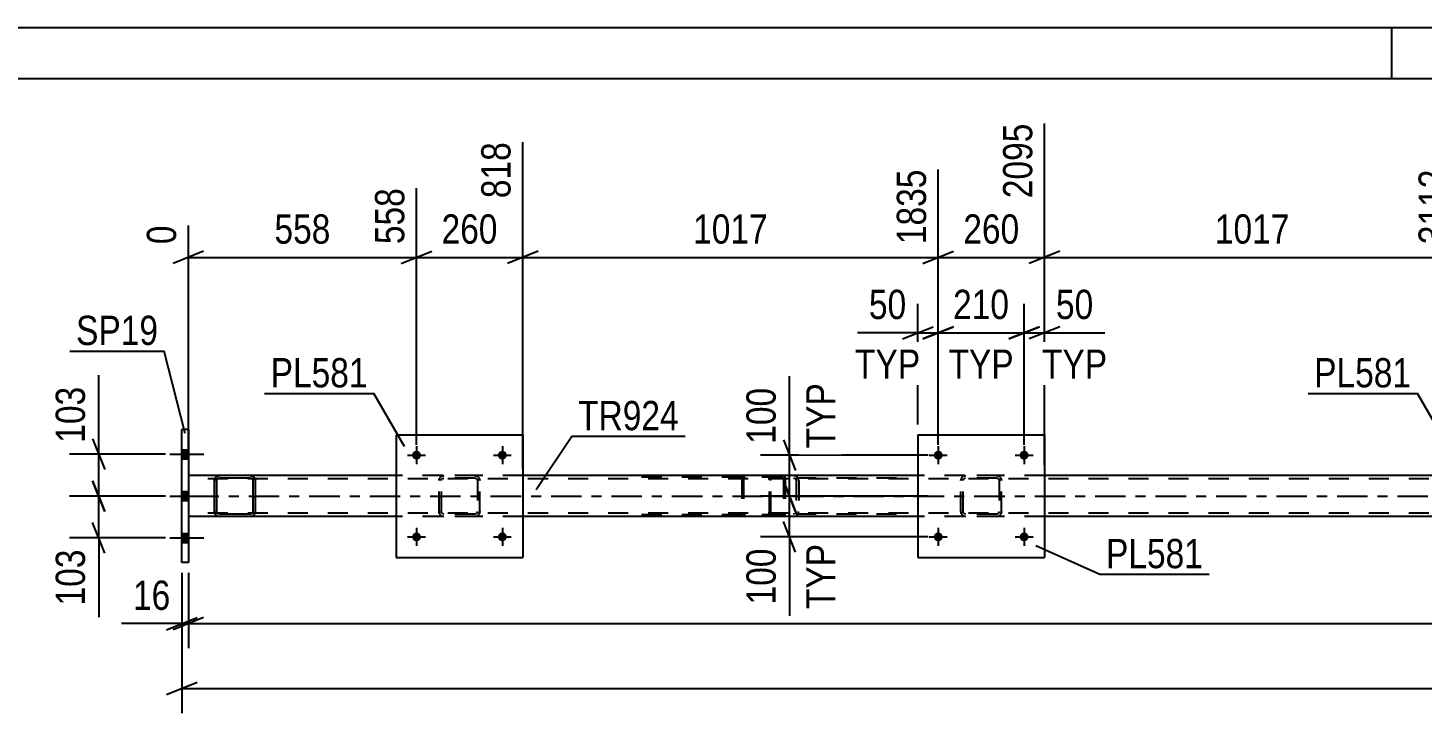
# Model space of a CAD drawing. Header units: millimetres. Extents: x 0 to 841, y 0 to 594.
# Drawn here: x 77.5 to 214, y 526.9 to 594 of the extents above; entities that cross this region are included whole.
import ezdxf

# ---------------------------------------------------------------- set-up
doc = ezdxf.new("R2010")
doc.units = ezdxf.units.MM
doc.linetypes.add('DXK_LINE_DOT2', pattern=[3.9198, 1.9599, -1.9599])
doc.linetypes.add('DXK_LINE_DOT3', pattern=[5.9187, 2.979, -0.9799, 0.9799, -0.9799])
doc.styles.add('Arial Narrow', font='ARIALN.TTF', dxfattribs={"height": 0.2})

# ---------------------------------------------------------------- blocks, each defined once
blk = doc.blocks.new('Unknown-814521973-1135')
at = {"color": 5, "linetype": 'Continuous'}
for p, q in [((841, 594), (0, 594)), ((211, 589), (211, 594)), ((836, 589), (5, 589))]:
    blk.add_line(p, q, dxfattribs=at)
blk = doc.blocks.new('Bolt-814521973-5165 - 4986')
at = {"linetype": 'Continuous'}
for points in [[(167.05, 544.17, -1), (166.17, 544.17, -1)], [(175.45, 544.17, -1), (174.57, 544.17, -1)]]:
    blk.add_hatch(color=1, dxfattribs=at).paths.add_polyline_path(points)
at = {"color": 1, "linetype": 'Continuous'}
for p, q in [((166.61, 545.05), (166.61, 543.29)), ((175.01, 545.05), (175.01, 543.29)), ((165.73, 544.17), (167.49, 544.17)), ((174.13, 544.17), (175.89, 544.17))]:
    blk.add_line(p, q, dxfattribs=at)
blk = doc.blocks.new('Bolt-814521973-5010 - 4986')
at = {"linetype": 'Continuous'}
for points in [[(93.19, 551.83), (93.19, 552.71), (92.55, 552.71), (92.55, 551.83)], [(93.19, 551.83), (93.19, 552.71), (92.55, 552.71), (92.55, 551.83)], [(93.19, 551.83), (93.19, 552.71), (92.55, 552.71), (92.55, 551.83)], [(93.19, 547.73), (93.19, 548.61), (92.55, 548.61), (92.55, 547.73)], [(93.19, 547.73), (93.19, 548.61), (92.55, 548.61), (92.55, 547.73)], [(93.19, 543.63), (93.19, 544.51), (92.55, 544.51), (92.55, 543.63)], [(93.19, 543.63), (93.19, 544.51), (92.55, 544.51), (92.55, 543.63)], [(93.19, 543.63), (93.19, 544.51), (92.55, 544.51), (92.55, 543.63)]]:
    blk.add_hatch(color=1, dxfattribs=at).paths.add_polyline_path(points)
at = {"color": 1, "linetype": 'Continuous'}
for p, q in [((91.39, 552.27), (94.71, 552.27)), ((91.39, 552.27), (94.71, 552.27)), ((91.39, 552.27), (94.71, 552.27)), ((92.55, 552.71), (93.19, 552.71)), ((92.55, 552.71), (93.19, 552.71)), ((92.55, 552.71), (93.19, 552.71)), ((92.55, 551.83), (93.19, 551.83)), ((92.55, 551.83), (93.19, 551.83)), ((92.55, 551.83), (93.19, 551.83)), ((91.39, 548.17), (94.71, 548.17)), ((91.39, 548.17), (94.71, 548.17)), ((92.55, 548.61), (93.19, 548.61)), ((92.55, 548.61), (93.19, 548.61)), ((92.55, 547.73), (93.19, 547.73)), ((92.55, 547.73), (93.19, 547.73)), ((91.39, 544.07), (94.71, 544.07)), ((91.39, 544.07), (94.71, 544.07)), ((91.39, 544.07), (94.71, 544.07)), ((92.55, 544.51), (93.19, 544.51)), ((92.55, 544.51), (93.19, 544.51)), ((92.55, 544.51), (93.19, 544.51)), ((92.55, 543.63), (93.19, 543.63)), ((92.55, 543.63), (93.19, 543.63)), ((92.55, 543.63), (93.19, 543.63))]:
    blk.add_line(p, q, dxfattribs=at)
blk = doc.blocks.new('Part-814521973-5015 - 4986')
at = {"color": 2, "linetype": 'Continuous'}
for p, q in [((113.53, 550.17), (93.19, 550.17)), ((164.61, 550.17), (125.93, 550.17)), ((215.69, 550.17), (177.01, 550.17)), ((96.22, 546.17), (93.19, 546.17)), ((113.53, 546.17), (99.27, 546.17)), ((164.61, 546.17), (125.93, 546.17)), ((215.69, 546.17), (177.01, 546.17))]:
    blk.add_line(p, q, dxfattribs=at)
at = {"color": 7, "linetype": 'DXK_LINE_DOT2'}
for p, q in [((93.19, 550.17), (93.19, 546.17)), ((125.93, 550.17), (113.53, 550.17)), ((177.01, 550.17), (164.61, 550.17)), ((755.57, 549.85), (93.19, 549.85)), ((755.57, 546.49), (93.19, 546.49)), ((99.27, 546.17), (96.22, 546.17)), ((125.93, 546.17), (113.53, 546.17)), ((177.01, 546.17), (164.61, 546.17))]:
    blk.add_line(p, q, dxfattribs=at)
at = {"color": 7, "linetype": 'DXK_LINE_DOT3'}
blk.add_line((93.19, 548.17), (755.57, 548.17), dxfattribs=at)
blk = doc.blocks.new('Part-814521973-5076 - 4986')
at = {"color": 7, "linetype": 'DXK_LINE_DOT2'}
for p, q in [((150.25, 550.13), (150.17, 550.03)), ((150.36, 550.17), (150.25, 550.13)), ((162.51, 550.17), (150.36, 550.17)), ((151.63, 549.93), (151.63, 550.17)), ((152.64, 550.13), (152.45, 550.17)), ((150.11, 549.87), (150.09, 549.69)), ((150.09, 546.65), (150.09, 549.69)), ((150.17, 550.03), (150.11, 549.87)), ((150.22, 549.69), (150.23, 549.78)), ((150.22, 546.65), (150.22, 549.69)), ((150.23, 549.78), (150.26, 549.86)), ((150.26, 549.86), (150.31, 549.91)), ((150.31, 549.91), (150.36, 549.93)), ((162.51, 549.93), (150.36, 549.93)), ((152.45, 549.93), (152.54, 549.91)), ((152.54, 549.91), (152.63, 549.86)), ((152.63, 549.86), (152.68, 549.78)), ((152.68, 549.78), (152.7, 549.69)), ((152.7, 549.69), (152.7, 546.65)), ((152.93, 549.77), (152.91, 549.87)), ((152.95, 549.69), (152.93, 549.77)), ((152.95, 549.69), (152.95, 546.65)), ((150.11, 546.46), (150.09, 546.65)), ((150.15, 546.34), (150.11, 546.46)), ((150.17, 546.31), (150.15, 546.34)), ((150.17, 546.31), (150.25, 546.2)), ((150.23, 546.55), (150.22, 546.65)), ((150.26, 546.48), (150.23, 546.55)), ((150.25, 546.2), (150.36, 546.17)), ((150.31, 546.42), (150.26, 546.48)), ((150.36, 546.41), (150.31, 546.42)), ((162.51, 546.41), (150.36, 546.41)), ((162.51, 546.17), (150.36, 546.17)), ((151.63, 546.17), (151.63, 546.41)), ((152.54, 546.42), (152.45, 546.41)), ((152.45, 546.17), (152.64, 546.2)), ((152.63, 546.48), (152.54, 546.42)), ((152.68, 546.55), (152.63, 546.48)), ((152.7, 546.65), (152.68, 546.55)), ((152.91, 546.46), (152.93, 546.56)), ((152.93, 546.56), (152.95, 546.65))]:
    blk.add_line(p, q, dxfattribs=at)
for centre, start, end in [((152.46, 549.67), 23.8494, 68.8059), ((152.46, 546.66), 291.1941, 336.1506)]:
    blk.add_arc(centre, 0.492, start, end, dxfattribs=at)
blk = doc.blocks.new('Part-814521973-5082 - 4986')
at = {"color": 2, "linetype": 'Continuous'}
for p, q in [((93.19, 554.67), (92.55, 554.67)), ((92.55, 541.67), (92.55, 554.67)), ((93.19, 554.67), (93.19, 541.67)), ((93.19, 541.67), (92.55, 541.67))]:
    blk.add_line(p, q, dxfattribs=at)
blk = doc.blocks.new('Part-814521973-5083 - 4986')
at = {"color": 7, "linetype": 'DXK_LINE_DOT2'}
for p, q in [((151.29, 550.17), (135.96, 550.17)), ((147.72, 550.17), (147.59, 550.14)), ((151.42, 550.14), (151.29, 550.17)), ((151.29, 550.01), (135.96, 550.01)), ((147.4, 549.97), (147.38, 549.85)), ((147.38, 549.85), (147.38, 546.49)), ((147.55, 549.85), (147.56, 549.91)), ((147.55, 549.85), (147.55, 546.49)), ((147.56, 549.91), (147.6, 549.96)), ((147.6, 549.96), (147.65, 549.99)), ((147.65, 549.99), (147.72, 550.01)), ((151.29, 550.01), (151.36, 549.99)), ((151.36, 549.99), (151.38, 549.98)), ((151.38, 549.98), (151.41, 549.96)), ((151.41, 549.96), (151.45, 549.91)), ((151.45, 549.91), (151.46, 549.85)), ((151.46, 549.85), (151.46, 546.49)), ((151.63, 549.85), (151.61, 549.97)), ((151.63, 549.85), (151.63, 546.49)), ((151.29, 546.33), (135.96, 546.33)), ((151.29, 546.17), (135.96, 546.17)), ((147.38, 546.49), (147.4, 546.36)), ((147.56, 546.43), (147.55, 546.49)), ((147.6, 546.37), (147.56, 546.43)), ((147.59, 546.19), (147.72, 546.17)), ((147.6, 546.37), (147.63, 546.35)), ((147.63, 546.35), (147.65, 546.34)), ((147.65, 546.34), (147.72, 546.33)), ((151.36, 546.34), (151.29, 546.33)), ((151.29, 546.17), (151.42, 546.19)), ((151.41, 546.37), (151.36, 546.34)), ((151.45, 546.43), (151.41, 546.37)), ((151.46, 546.49), (151.45, 546.43)), ((151.61, 546.36), (151.63, 546.49))]:
    blk.add_line(p, q, dxfattribs=at)
for centre, start, end in [((147.7, 549.83), 110.7583, 155.68), ((151.31, 549.83), 24.32, 69.2417), ((147.7, 546.5), 204.32, 249.2417), ((151.31, 546.5), 290.7583, 335.68)]:
    blk.add_arc(centre, 0.331, start, end, dxfattribs=at)
blk = doc.blocks.new('Bolt-814521973-5164 - 4986')
at = {"linetype": 'Continuous'}
for points in [[(167.05, 552.17, -1), (166.17, 552.17, -1)], [(175.45, 552.17, -1), (174.57, 552.17, -1)]]:
    blk.add_hatch(color=1, dxfattribs=at).paths.add_polyline_path(points)
at = {"color": 1, "linetype": 'Continuous'}
for p, q in [((166.61, 553.05), (166.61, 551.29)), ((175.01, 553.05), (175.01, 551.29)), ((165.73, 552.17), (167.49, 552.17)), ((174.13, 552.17), (175.89, 552.17))]:
    blk.add_line(p, q, dxfattribs=at)
blk = doc.blocks.new('Part-814521973-5146 - 4986')
at = {"color": 2, "linetype": 'Continuous'}
for p, q in [((96.23, 550.17), (96.05, 550.13)), ((99.27, 550.17), (96.23, 550.17)), ((99.45, 550.13), (99.27, 550.17)), ((95.79, 549.87), (95.75, 549.69)), ((95.75, 546.65), (95.75, 549.69)), ((95.99, 549.69), (96.01, 549.78)), ((95.99, 546.65), (95.99, 549.69)), ((96.01, 549.78), (96.06, 549.86)), ((96.06, 549.86), (96.14, 549.91)), ((96.14, 549.91), (96.23, 549.93)), ((99.27, 549.93), (96.23, 549.93)), ((99.27, 549.93), (99.36, 549.91)), ((99.36, 549.91), (99.44, 549.86)), ((99.44, 549.86), (99.49, 549.78)), ((99.49, 549.78), (99.51, 549.69)), ((99.51, 549.69), (99.51, 546.65)), ((99.75, 549.69), (99.71, 549.87)), ((99.75, 546.65), (99.75, 549.69)), ((95.75, 546.65), (95.79, 546.46)), ((96.01, 546.55), (95.99, 546.65)), ((96.06, 546.48), (96.01, 546.55)), ((96.05, 546.2), (96.23, 546.17)), ((96.14, 546.42), (96.06, 546.48)), ((96.23, 546.41), (96.14, 546.42)), ((99.27, 546.41), (96.23, 546.41)), ((99.27, 546.17), (96.23, 546.17)), ((99.36, 546.42), (99.27, 546.41)), ((99.27, 546.17), (99.45, 546.2)), ((99.44, 546.48), (99.36, 546.42)), ((99.49, 546.55), (99.44, 546.48)), ((99.51, 546.65), (99.49, 546.55)), ((99.71, 546.46), (99.75, 546.65))]:
    blk.add_line(p, q, dxfattribs=at)
at = {"color": 7, "linetype": 'DXK_LINE_DOT2'}
for p, q in [((96.05, 550.13), (96.23, 550.17)), ((99.27, 550.17), (99.45, 550.13)), ((95.75, 549.69), (95.79, 549.87)), ((99.71, 549.87), (99.75, 549.69)), ((95.79, 546.46), (95.75, 546.65)), ((96.23, 546.17), (96.05, 546.2)), ((99.45, 546.2), (99.27, 546.17)), ((99.75, 546.65), (99.71, 546.46))]:
    blk.add_line(p, q, dxfattribs=at)
at = {"color": 2, "linetype": 'Continuous'}
for centre, start, end in [((96.23, 549.69), 112.5, 157.5), ((99.27, 549.69), 22.5, 67.5), ((96.23, 546.65), 202.5, 247.5), ((99.27, 546.65), 292.5, 337.5)]:
    blk.add_arc(centre, 0.48, start, end, dxfattribs=at)
at = {"color": 7, "linetype": 'DXK_LINE_DOT2'}
for centre, start, end in [((96.23, 549.69), 112.5, 157.5), ((99.27, 549.69), 22.5, 67.5), ((96.23, 546.65), 202.5, 247.5), ((99.27, 546.65), 292.5, 337.5)]:
    blk.add_arc(centre, 0.48, start, end, dxfattribs=at)
blk = doc.blocks.new('Part-814521973-5126 - 4986')
at = {"color": 7, "linetype": 'DXK_LINE_DOT2'}
for p, q in [((169.1, 550.13), (169.29, 550.17)), ((169.29, 550.17), (169.1, 550.13)), ((172.33, 550.17), (169.29, 550.17)), ((172.33, 550.17), (172.51, 550.13)), ((172.51, 550.13), (172.33, 550.17)), ((168.81, 549.69), (168.84, 549.87)), ((168.84, 549.87), (168.81, 549.69)), ((168.81, 546.65), (168.81, 549.69)), ((169.05, 549.69), (169.06, 549.78)), ((169.05, 546.65), (169.05, 549.69)), ((169.06, 549.78), (169.12, 549.86)), ((169.12, 549.86), (169.19, 549.91)), ((169.19, 549.91), (169.29, 549.93)), ((172.33, 549.93), (169.29, 549.93)), ((172.33, 549.93), (172.42, 549.91)), ((172.42, 549.91), (172.5, 549.86)), ((172.5, 549.86), (172.55, 549.78)), ((172.55, 549.78), (172.57, 549.69)), ((172.57, 549.69), (172.57, 546.65)), ((172.77, 549.87), (172.81, 549.69)), ((172.81, 549.69), (172.77, 549.87)), ((172.81, 546.65), (172.81, 549.69)), ((168.84, 546.46), (168.81, 546.65)), ((168.81, 546.65), (168.84, 546.46)), ((169.06, 546.55), (169.05, 546.65)), ((169.12, 546.48), (169.06, 546.55)), ((169.29, 546.17), (169.1, 546.2)), ((169.1, 546.2), (169.29, 546.17)), ((169.19, 546.42), (169.12, 546.48)), ((169.29, 546.41), (169.19, 546.42)), ((172.33, 546.41), (169.29, 546.41)), ((172.33, 546.17), (169.29, 546.17)), ((172.42, 546.42), (172.33, 546.41)), ((172.51, 546.2), (172.33, 546.17)), ((172.33, 546.17), (172.51, 546.2)), ((172.5, 546.48), (172.42, 546.42)), ((172.55, 546.55), (172.5, 546.48)), ((172.57, 546.65), (172.55, 546.55)), ((172.81, 546.65), (172.77, 546.46)), ((172.77, 546.46), (172.81, 546.65))]:
    blk.add_line(p, q, dxfattribs=at)
at = {"color": 7, "linetype": 'DXK_LINE_DOT3'}
blk.add_line((170.81, 548.17), (170.81, 548.17), dxfattribs=at)
at = {"color": 7, "linetype": 'DXK_LINE_DOT2'}
for centre, start, end in [((169.29, 549.69), 112.5, 157.5), ((169.29, 549.69), 112.5, 157.5), ((172.33, 549.69), 22.5, 67.5), ((172.33, 549.69), 22.5, 67.5), ((169.29, 546.65), 202.5, 247.5), ((169.29, 546.65), 202.5, 247.5), ((172.33, 546.65), 292.5, 337.5), ((172.33, 546.65), 292.5, 337.5)]:
    blk.add_arc(centre, 0.48, start, end, dxfattribs=at)
blk = doc.blocks.new('Part-814521973-5151 - 4986')
at = {"color": 2, "linetype": 'Continuous'}
for p, q in [((113.53, 554.17), (113.53, 542.17)), ((113.53, 554.17), (125.93, 554.17)), ((125.93, 554.17), (125.93, 542.17)), ((113.53, 542.17), (125.93, 542.17))]:
    blk.add_line(p, q, dxfattribs=at)
blk = doc.blocks.new('Part-814521973-5152 - 4986')
at = {"color": 7, "linetype": 'DXK_LINE_DOT2'}
for p, q in [((118.02, 550.13), (118.21, 550.17)), ((118.21, 550.17), (118.02, 550.13)), ((121.25, 550.17), (118.21, 550.17)), ((121.25, 550.17), (121.43, 550.13)), ((121.43, 550.13), (121.25, 550.17)), ((117.73, 549.69), (117.76, 549.87)), ((117.76, 549.87), (117.73, 549.69)), ((117.73, 546.65), (117.73, 549.69)), ((117.97, 549.69), (117.98, 549.78)), ((117.97, 546.65), (117.97, 549.69)), ((117.98, 549.78), (118.04, 549.86)), ((118.04, 549.86), (118.11, 549.91)), ((118.11, 549.91), (118.21, 549.93)), ((121.25, 549.93), (118.21, 549.93)), ((121.25, 549.93), (121.34, 549.91)), ((121.34, 549.91), (121.42, 549.86)), ((121.42, 549.86), (121.47, 549.78)), ((121.47, 549.78), (121.49, 549.69)), ((121.49, 549.69), (121.49, 546.65)), ((121.69, 549.87), (121.73, 549.69)), ((121.73, 549.69), (121.69, 549.87)), ((121.73, 546.65), (121.73, 549.69)), ((117.76, 546.46), (117.73, 546.65)), ((117.73, 546.65), (117.76, 546.46)), ((117.98, 546.55), (117.97, 546.65)), ((118.04, 546.48), (117.98, 546.55)), ((118.21, 546.17), (118.02, 546.2)), ((118.02, 546.2), (118.21, 546.17)), ((118.11, 546.42), (118.04, 546.48)), ((118.21, 546.41), (118.11, 546.42)), ((121.25, 546.41), (118.21, 546.41)), ((121.25, 546.17), (118.21, 546.17)), ((121.34, 546.42), (121.25, 546.41)), ((121.43, 546.2), (121.25, 546.17)), ((121.25, 546.17), (121.43, 546.2)), ((121.42, 546.48), (121.34, 546.42)), ((121.47, 546.55), (121.42, 546.48)), ((121.49, 546.65), (121.47, 546.55)), ((121.73, 546.65), (121.69, 546.46)), ((121.69, 546.46), (121.73, 546.65))]:
    blk.add_line(p, q, dxfattribs=at)
at = {"color": 7, "linetype": 'DXK_LINE_DOT3'}
blk.add_line((119.73, 548.17), (119.73, 548.17), dxfattribs=at)
at = {"color": 7, "linetype": 'DXK_LINE_DOT2'}
for centre, start, end in [((118.21, 549.69), 112.5, 157.5), ((118.21, 549.69), 112.5, 157.5), ((121.25, 549.69), 22.5, 67.5), ((121.25, 549.69), 22.5, 67.5), ((118.21, 546.65), 202.5, 247.5), ((118.21, 546.65), 202.5, 247.5), ((121.25, 546.65), 292.5, 337.5), ((121.25, 546.65), 292.5, 337.5)]:
    blk.add_arc(centre, 0.48, start, end, dxfattribs=at)
blk = doc.blocks.new('Part-814521973-5157 - 4986')
at = {"color": 2, "linetype": 'Continuous'}
for p, q in [((164.61, 554.17), (164.61, 542.17)), ((164.61, 554.17), (177.01, 554.17)), ((177.01, 554.17), (177.01, 542.17)), ((164.61, 542.17), (177.01, 542.17))]:
    blk.add_line(p, q, dxfattribs=at)
blk = doc.blocks.new('Bolt-814521973-5170 - 4986')
at = {"linetype": 'Continuous'}
for points in [[(115.97, 552.17, -1), (115.09, 552.17, -1)], [(124.37, 552.17, -1), (123.49, 552.17, -1)]]:
    blk.add_hatch(color=1, dxfattribs=at).paths.add_polyline_path(points)
at = {"color": 1, "linetype": 'Continuous'}
for p, q in [((115.53, 553.05), (115.53, 551.29)), ((123.93, 553.05), (123.93, 551.29)), ((114.65, 552.17), (116.41, 552.17)), ((123.05, 552.17), (124.81, 552.17))]:
    blk.add_line(p, q, dxfattribs=at)
blk = doc.blocks.new('Bolt-814521973-5171 - 4986')
at = {"linetype": 'Continuous'}
for points in [[(115.97, 544.17, -1), (115.09, 544.17, -1)], [(124.37, 544.17, -1), (123.49, 544.17, -1)]]:
    blk.add_hatch(color=1, dxfattribs=at).paths.add_polyline_path(points)
at = {"color": 1, "linetype": 'Continuous'}
for p, q in [((115.53, 545.05), (115.53, 543.29)), ((123.93, 545.05), (123.93, 543.29)), ((114.65, 544.17), (116.41, 544.17)), ((123.05, 544.17), (124.81, 544.17))]:
    blk.add_line(p, q, dxfattribs=at)
blk = doc.blocks.new('StraightDimension-814521973-5229 - 4986')
at = {"color": 7, "linetype": 'Continuous'}
for p, q in [((83.82, 549.67), (85.02, 546.67)), ((90.96, 548.17), (81.57, 548.17)), ((84.42, 544.07), (84.42, 548.17)), ((85.02, 542.57), (83.82, 545.57)), ((90.96, 544.07), (81.57, 544.07)), ((84.42, 544.07), (84.42, 536.33)), ((84.42, 544.07), (84.42, 536.33))]:
    blk.add_line(p, q, dxfattribs=at)
at = {"color": 0}
blk.add_wipeout([(83.67, 543.54), (79.47, 543.54), (79.47, 536.86), (83.67, 536.86)], dxfattribs=at)
at = {"color": 3, "style": 'Arial Narrow'}
blk.add_text('103', height=2.863, rotation=90.0002, dxfattribs=at).set_placement((83.07, 537.46))
blk = doc.blocks.new('StraightDimension-814521973-5855 - 4986')
at = {"color": 7, "linetype": 'Continuous'}
for p, q in [((92.55, 540.67), (92.55, 526.92)), ((94.05, 529.92), (91.05, 528.72)), ((92.55, 529.32), (793.33, 529.32))]:
    blk.add_line(p, q, dxfattribs=at)
blk = doc.blocks.new('StraightDimension-814521973-11873 - 4986')
at = {"color": 7, "linetype": 'Continuous'}
for p, q in [((152.04, 552.17), (152.04, 559.9)), ((152.04, 552.17), (152.04, 559.9)), ((151.44, 553.67), (152.64, 550.67)), ((165.61, 552.17), (149.19, 552.17)), ((152.04, 548.17), (152.04, 552.17)), ((152.64, 546.67), (151.44, 549.67)), ((165.61, 548.17), (149.19, 548.17))]:
    blk.add_line(p, q, dxfattribs=at)
at = {"color": 0, "linetype": 'Continuous'}
blk.add_wipeout([(157.14, 559.83), (152.94, 559.83), (152.94, 552.24), (157.14, 552.24)], dxfattribs=at)
at = {"color": 0}
blk.add_wipeout([(151.29, 559.38), (147.09, 559.38), (147.09, 552.69), (151.29, 552.69)], dxfattribs=at)
at = {"color": 3, "style": 'Arial Narrow'}
blk.add_text('100', height=2.863, rotation=90.0002, dxfattribs=at).set_placement((150.69, 553.29))
at = {"color": 3, "linetype": 'Continuous', "style": 'Arial Narrow'}
blk.add_text('TYP', height=2.863, rotation=90.0002, dxfattribs=at).set_placement((156.54, 552.84))
blk = doc.blocks.new('StraightDimension-814521973-11831 - 4986')
at = {"color": 7, "linetype": 'Continuous'}
for p, q in [((164.61, 555.17), (164.61, 567)), ((166.61, 553.17), (166.61, 567)), ((164.61, 564.15), (158.7, 564.15)), ((164.61, 564.15), (158.7, 564.15)), ((163.11, 563.55), (166.11, 564.75)), ((164.61, 564.15), (166.61, 564.15)), ((168.11, 564.75), (165.11, 563.55))]:
    blk.add_line(p, q, dxfattribs=at)
at = {"color": 0}
blk.add_wipeout([(164.08, 564.9), (164.08, 569.1), (159.22, 569.1), (159.22, 564.9)], dxfattribs=at)
at = {"color": 0, "linetype": 'Continuous'}
blk.add_wipeout([(165.45, 559.05), (165.45, 563.25), (157.86, 563.25), (157.86, 559.05)], dxfattribs=at)
at = {"color": 3, "style": 'Arial Narrow'}
blk.add_text('50', height=2.863, dxfattribs=at).set_placement((159.82, 565.5))
at = {"color": 3, "linetype": 'Continuous', "style": 'Arial Narrow'}
blk.add_text('TYP', height=2.863, dxfattribs=at).set_placement((158.46, 559.65))
blk = doc.blocks.new('StraightDimension-814521973-5242 - 4986')
at = {"color": 7, "linetype": 'Continuous'}
for p, q in [((84.42, 552.27), (84.42, 560)), ((84.42, 552.27), (84.42, 560)), ((83.82, 553.77), (85.02, 550.77)), ((90.96, 552.27), (81.57, 552.27)), ((84.42, 548.17), (84.42, 552.27)), ((85.02, 546.67), (83.82, 549.67)), ((90.96, 548.17), (81.57, 548.17))]:
    blk.add_line(p, q, dxfattribs=at)
at = {"color": 0}
blk.add_wipeout([(83.67, 559.48), (79.47, 559.48), (79.47, 552.79), (83.67, 552.79)], dxfattribs=at)
at = {"color": 3, "style": 'Arial Narrow'}
blk.add_text('103', height=2.863, rotation=90.0002, dxfattribs=at).set_placement((83.07, 553.39))
blk = doc.blocks.new('StraightDimension-814521973-5277 - 4986')
at = {"color": 7, "linetype": 'Continuous'}
for p, q in [((92.55, 540.67), (92.55, 533.28)), ((93.19, 540.67), (93.19, 533.28)), ((92.55, 535.68), (86.65, 535.68)), ((92.55, 535.68), (86.65, 535.68)), ((91.05, 535.08), (94.05, 536.28)), ((94.69, 536.28), (91.69, 535.08)), ((92.55, 535.68), (93.19, 535.68))]:
    blk.add_line(p, q, dxfattribs=at)
at = {"color": 0}
blk.add_wipeout([(92.03, 536.43), (92.03, 540.63), (87.17, 540.63), (87.17, 536.43)], dxfattribs=at)
at = {"color": 3, "style": 'Arial Narrow'}
blk.add_text('16', height=2.863, dxfattribs=at).set_placement((87.77, 537.03))
blk = doc.blocks.new('StraightDimension-814521973-5287 - 4986')
at = {"color": 7, "linetype": 'Continuous'}
for p, q in [((93.19, 540.67), (93.19, 533.28)), ((94.69, 536.28), (91.69, 535.08)), ((93.19, 535.68), (792.69, 535.68))]:
    blk.add_line(p, q, dxfattribs=at)
blk = doc.blocks.new('StraightDimension-814521973-5308 - 4986')
at = {"color": 7, "linetype": 'Continuous'}
for p, q in [((115.53, 553.17), (115.53, 578.32)), ((93.19, 551.78), (93.19, 574.66)), ((94.69, 572.13), (91.69, 570.93)), ((114.03, 570.93), (117.03, 572.13)), ((93.19, 571.53), (115.53, 571.53))]:
    blk.add_line(p, q, dxfattribs=at)
at = {"color": 0}
blk.add_wipeout([(107.7, 572.28), (107.7, 576.48), (101.02, 576.48), (101.02, 572.28)], dxfattribs=at)
at = {"color": 3, "style": 'Arial Narrow'}
blk.add_text('558', height=2.863, dxfattribs=at).set_placement((101.62, 572.88))
at = {"color": 0, "linetype": 'Continuous'}
for points in [[(114.93, 578.92), (110.73, 578.92), (110.73, 572.23), (114.93, 572.23)], [(92.59, 575.26), (88.39, 575.26), (88.39, 572.23), (92.59, 572.23)]]:
    blk.add_wipeout(points, dxfattribs=at)
at = {"color": 3, "linetype": 'Continuous', "style": 'Arial Narrow'}
for s, height, p in [('558', 2.863, (114.33, 572.83)), ('0', 2.86, (91.99, 572.83))]:
    blk.add_text(s, height=height, rotation=90.0002, dxfattribs=at).set_placement(p)
blk = doc.blocks.new('StraightDimension-814521973-5321 - 4986')
at = {"color": 7, "linetype": 'Continuous'}
for p, q in [((125.93, 550.85), (125.93, 582.82)), ((115.53, 553.17), (115.53, 578.32)), ((114.03, 570.93), (117.03, 572.13)), ((127.43, 572.13), (124.43, 570.93)), ((115.53, 571.53), (125.93, 571.53))]:
    blk.add_line(p, q, dxfattribs=at)
at = {"color": 0}
blk.add_wipeout([(124.07, 572.28), (124.07, 576.48), (117.38, 576.48), (117.38, 572.28)], dxfattribs=at)
at = {"color": 3, "style": 'Arial Narrow'}
blk.add_text('260', height=2.863, dxfattribs=at).set_placement((117.98, 572.88))
at = {"color": 0, "linetype": 'Continuous'}
blk.add_wipeout([(125.33, 583.42), (121.13, 583.42), (121.13, 576.73), (125.33, 576.73)], dxfattribs=at)
at = {"color": 3, "linetype": 'Continuous', "style": 'Arial Narrow'}
blk.add_text('818', height=2.863, rotation=90.0002, dxfattribs=at).set_placement((124.73, 577.33))
blk = doc.blocks.new('StraightDimension-814521973-5334 - 4986')
at = {"color": 7, "linetype": 'Continuous'}
for p, q in [((125.93, 550.85), (125.93, 582.82)), ((166.61, 553.17), (166.61, 580.15)), ((127.43, 572.13), (124.43, 570.93)), ((165.11, 570.93), (168.11, 572.13)), ((125.93, 571.53), (166.61, 571.53))]:
    blk.add_line(p, q, dxfattribs=at)
at = {"color": 0}
blk.add_wipeout([(150.52, 572.28), (150.52, 576.48), (142.01, 576.48), (142.01, 572.28)], dxfattribs=at)
at = {"color": 3, "style": 'Arial Narrow'}
blk.add_text('1017', height=2.863, dxfattribs=at).set_placement((142.61, 572.88))
at = {"color": 0, "linetype": 'Continuous'}
blk.add_wipeout([(166.01, 580.75), (161.81, 580.75), (161.81, 572.23), (166.01, 572.23)], dxfattribs=at)
at = {"color": 3, "linetype": 'Continuous', "style": 'Arial Narrow'}
blk.add_text('1835', height=2.863, rotation=90.0002, dxfattribs=at).set_placement((165.41, 572.83))
blk = doc.blocks.new('StraightDimension-814521973-5347 - 4986')
at = {"color": 7, "linetype": 'Continuous'}
for p, q in [((177.01, 551.17), (177.01, 584.65)), ((166.61, 553.17), (166.61, 580.15)), ((165.11, 570.93), (168.11, 572.13)), ((178.51, 572.13), (175.51, 570.93)), ((166.61, 571.53), (177.01, 571.53))]:
    blk.add_line(p, q, dxfattribs=at)
at = {"color": 0}
blk.add_wipeout([(175.15, 572.28), (175.15, 576.48), (168.46, 576.48), (168.46, 572.28)], dxfattribs=at)
at = {"color": 3, "style": 'Arial Narrow'}
blk.add_text('260', height=2.863, dxfattribs=at).set_placement((169.06, 572.88))
at = {"color": 0, "linetype": 'Continuous'}
blk.add_wipeout([(176.41, 585.25), (172.21, 585.25), (172.21, 576.73), (176.41, 576.73)], dxfattribs=at)
at = {"color": 3, "linetype": 'Continuous', "style": 'Arial Narrow'}
blk.add_text('2095', height=2.863, rotation=90.0002, dxfattribs=at).set_placement((175.81, 577.33))
blk = doc.blocks.new('StraightDimension-814521973-5367 - 4986')
at = {"color": 7, "linetype": 'Continuous'}
for p, q in [((177.01, 551.17), (177.01, 584.65)), ((217.69, 553.17), (217.69, 580.15)), ((178.51, 572.13), (175.51, 570.93)), ((216.19, 570.93), (219.19, 572.13)), ((177.01, 571.53), (217.69, 571.53))]:
    blk.add_line(p, q, dxfattribs=at)
at = {"color": 0}
blk.add_wipeout([(201.6, 572.28), (201.6, 576.48), (193.09, 576.48), (193.09, 572.28)], dxfattribs=at)
at = {"color": 3, "style": 'Arial Narrow'}
blk.add_text('1017', height=2.863, dxfattribs=at).set_placement((193.69, 572.88))
at = {"color": 0, "linetype": 'Continuous'}
blk.add_wipeout([(217.09, 580.75), (212.89, 580.75), (212.89, 572.23), (217.09, 572.23)], dxfattribs=at)
at = {"color": 3, "linetype": 'Continuous', "style": 'Arial Narrow'}
blk.add_text('3112', height=2.863, rotation=90.0002, dxfattribs=at).set_placement((216.49, 572.83))
blk = doc.blocks.new('StraightDimension-814521973-11829 - 4986')
at = {"color": 7, "linetype": 'Continuous'}
for p, q in [((175.01, 553.17), (175.01, 567)), ((177.01, 555.17), (177.01, 567)), ((173.51, 563.55), (176.51, 564.75)), ((175.01, 564.15), (177.01, 564.15)), ((178.51, 564.75), (175.51, 563.55)), ((177.01, 564.15), (182.91, 564.15)), ((177.01, 564.15), (182.91, 564.15))]:
    blk.add_line(p, q, dxfattribs=at)
at = {"color": 0}
blk.add_wipeout([(182.39, 564.9), (182.39, 569.1), (177.53, 569.1), (177.53, 564.9)], dxfattribs=at)
at = {"color": 0, "linetype": 'Continuous'}
blk.add_wipeout([(183.75, 559.05), (183.75, 563.25), (176.16, 563.25), (176.16, 559.05)], dxfattribs=at)
at = {"color": 3, "style": 'Arial Narrow'}
blk.add_text('50', height=2.863, dxfattribs=at).set_placement((178.13, 565.5))
at = {"color": 3, "linetype": 'Continuous', "style": 'Arial Narrow'}
blk.add_text('TYP', height=2.863, dxfattribs=at).set_placement((176.76, 559.65))
blk = doc.blocks.new('StraightDimension-814521973-11830 - 4986')
at = {"color": 7, "linetype": 'Continuous'}
for p, q in [((166.61, 553.17), (166.61, 567)), ((175.01, 553.17), (175.01, 567)), ((165.11, 563.55), (168.11, 564.75)), ((166.61, 564.15), (175.01, 564.15)), ((176.51, 564.75), (173.51, 563.55))]:
    blk.add_line(p, q, dxfattribs=at)
at = {"color": 0}
blk.add_wipeout([(174.15, 564.9), (174.15, 569.1), (167.46, 569.1), (167.46, 564.9)], dxfattribs=at)
at = {"color": 0, "linetype": 'Continuous'}
blk.add_wipeout([(174.6, 559.05), (174.6, 563.25), (167.01, 563.25), (167.01, 559.05)], dxfattribs=at)
at = {"color": 3, "style": 'Arial Narrow'}
blk.add_text('210', height=2.863, dxfattribs=at).set_placement((168.06, 565.5))
at = {"color": 3, "linetype": 'Continuous', "style": 'Arial Narrow'}
blk.add_text('TYP', height=2.863, dxfattribs=at).set_placement((167.61, 559.65))
blk = doc.blocks.new('StraightDimension-814521973-11874 - 4986')
at = {"color": 7, "linetype": 'Continuous'}
for p, q in [((151.44, 549.67), (152.64, 546.67)), ((165.61, 548.17), (149.19, 548.17)), ((152.04, 544.17), (152.04, 548.17)), ((152.64, 542.67), (151.44, 545.67)), ((165.61, 544.17), (149.19, 544.17)), ((152.04, 544.17), (152.04, 536.43)), ((152.04, 544.17), (152.04, 536.43))]:
    blk.add_line(p, q, dxfattribs=at)
at = {"color": 0}
blk.add_wipeout([(151.29, 543.64), (147.09, 543.64), (147.09, 536.96), (151.29, 536.96)], dxfattribs=at)
at = {"color": 0, "linetype": 'Continuous'}
blk.add_wipeout([(157.14, 544.09), (152.94, 544.09), (152.94, 536.5), (157.14, 536.5)], dxfattribs=at)
at = {"color": 3, "linetype": 'Continuous', "style": 'Arial Narrow'}
blk.add_text('TYP', height=2.863, rotation=90.0002, dxfattribs=at).set_placement((156.54, 537.1))
at = {"color": 3, "style": 'Arial Narrow'}
blk.add_text('100', height=2.863, rotation=90.0002, dxfattribs=at).set_placement((150.69, 537.56))
blk = doc.blocks.new('Mark-814521973-5011 - 4986')
at = {"color": 0}
blk.add_wipeout([(141.22, 554.62), (141.22, 557.62), (131.35, 557.62), (131.35, 554.62)], dxfattribs=at)
blk.add_wipeout([(141.22, 554.62), (141.22, 557.62), (131.35, 557.62), (131.35, 554.62)], dxfattribs=at)
at = {"color": 30, "linetype": 'Continuous'}
for p, q in [((127.23, 548.81), (130.75, 554.02)), ((130.75, 554.02), (141.82, 554.02))]:
    blk.add_line(p, q, dxfattribs=at)
at = {"color": 3, "style": 'Arial Narrow'}
blk.add_text('TR924', height=2.863, dxfattribs=at).set_placement((131.35, 554.62))
blk = doc.blocks.new('Mark-814521973-5078 - 4986')
at = {"color": 0}
blk.add_wipeout([(90.23, 562.96), (90.23, 565.96), (82.2, 565.96), (82.2, 562.96)], dxfattribs=at)
blk.add_wipeout([(90.23, 562.96), (90.23, 565.96), (82.2, 565.96), (82.2, 562.96)], dxfattribs=at)
at = {"color": 30, "linetype": 'Continuous'}
for p in [(81.6, 562.36), (92.87, 554.31)]:
    blk.add_line(p, (90.83, 562.36), dxfattribs=at)
at = {"color": 3, "style": 'Arial Narrow'}
blk.add_text('SP19', height=2.863, dxfattribs=at).set_placement((82.2, 562.96))
blk = doc.blocks.new('Mark-814521973-5153 - 4986')
at = {"color": 0}
blk.add_wipeout([(192.54, 541.11), (192.54, 544.11), (183.03, 544.11), (183.03, 541.11)], dxfattribs=at)
blk.add_wipeout([(192.54, 541.11), (192.54, 544.11), (183.03, 544.11), (183.03, 541.11)], dxfattribs=at)
at = {"color": 30, "linetype": 'Continuous'}
for p, q in [((176.16, 543.33), (182.43, 540.51)), ((182.43, 540.51), (193.14, 540.51))]:
    blk.add_line(p, q, dxfattribs=at)
at = {"color": 3, "style": 'Arial Narrow'}
blk.add_text('PL581', height=2.863, dxfattribs=at).set_placement((183.03, 541.11))
blk = doc.blocks.new('Mark-814521973-5127 - 4986')
at = {"color": 0}
blk.add_wipeout([(212.92, 558.81), (212.92, 561.81), (203.41, 561.81), (203.41, 558.81)], dxfattribs=at)
blk.add_wipeout([(212.92, 558.81), (212.92, 561.81), (203.41, 561.81), (203.41, 558.81)], dxfattribs=at)
at = {"color": 30, "linetype": 'Continuous'}
for p in [(202.81, 558.21), (216.52, 553.02)]:
    blk.add_line(p, (213.52, 558.21), dxfattribs=at)
at = {"color": 3, "style": 'Arial Narrow'}
blk.add_text('PL581', height=2.863, dxfattribs=at).set_placement((203.41, 558.81))
blk = doc.blocks.new('Mark-814521973-5147 - 4986')
at = {"color": 0}
blk.add_wipeout([(110.76, 558.81), (110.76, 561.81), (101.25, 561.81), (101.25, 558.81)], dxfattribs=at)
blk.add_wipeout([(110.76, 558.81), (110.76, 561.81), (101.25, 561.81), (101.25, 558.81)], dxfattribs=at)
at = {"color": 30, "linetype": 'Continuous'}
for p in [(100.65, 558.21), (114.36, 553.02)]:
    blk.add_line(p, (111.36, 558.21), dxfattribs=at)
at = {"color": 3, "style": 'Arial Narrow'}
blk.add_text('PL581', height=2.863, dxfattribs=at).set_placement((101.25, 558.81))

msp = doc.modelspace()

# ---------------------------------------------------------------- block references
for name in ['Unknown-814521973-1135', 'Part-814521973-5082 - 4986', 'Part-814521973-5151 - 4986', 'Bolt-814521973-5170 - 4986', 'Part-814521973-5157 - 4986', 'Bolt-814521973-5164 - 4986', 'Bolt-814521973-5010 - 4986', 'Part-814521973-5015 - 4986', 'Part-814521973-5146 - 4986', 'Part-814521973-5152 - 4986', 'Part-814521973-5083 - 4986', 'Part-814521973-5076 - 4986', 'Part-814521973-5126 - 4986', 'Bolt-814521973-5171 - 4986', 'Bolt-814521973-5165 - 4986']:
    msp.add_blockref(name, (0, 0))

# ---------------------------------------------------------------- next in the draw order: block references
for name in ['StraightDimension-814521973-11873 - 4986', 'StraightDimension-814521973-5229 - 4986']:
    msp.add_blockref(name, (0, 0))

# ---------------------------------------------------------------- next in the draw order: block references
for name in ['StraightDimension-814521973-11831 - 4986', 'StraightDimension-814521973-5242 - 4986', 'StraightDimension-814521973-5855 - 4986']:
    msp.add_blockref(name, (0, 0))

# ---------------------------------------------------------------- next in the draw order: block references
for name in ['StraightDimension-814521973-5308 - 4986', 'StraightDimension-814521973-5277 - 4986']:
    msp.add_blockref(name, (0, 0))

# ---------------------------------------------------------------- next in the draw order: block references
for name in ['StraightDimension-814521973-5321 - 4986', 'Mark-814521973-5078 - 4986', 'StraightDimension-814521973-5287 - 4986']:
    msp.add_blockref(name, (0, 0))

# ---------------------------------------------------------------- next in the draw order: block references
for name in ['StraightDimension-814521973-5334 - 4986', 'Mark-814521973-5147 - 4986', 'StraightDimension-814521973-11874 - 4986', 'Mark-814521973-5153 - 4986']:
    msp.add_blockref(name, (0, 0))

# ---------------------------------------------------------------- next in the draw order: block references
for name in ['StraightDimension-814521973-5347 - 4986', 'Mark-814521973-5011 - 4986']:
    msp.add_blockref(name, (0, 0))

# ---------------------------------------------------------------- next in the draw order: block references
msp.add_blockref('StraightDimension-814521973-5367 - 4986', (0, 0))

# ---------------------------------------------------------------- next in the draw order: block references
for name in ['StraightDimension-814521973-11829 - 4986', 'Mark-814521973-5127 - 4986']:
    msp.add_blockref(name, (0, 0))

# ---------------------------------------------------------------- next in the draw order: block references
msp.add_blockref('StraightDimension-814521973-11830 - 4986', (0, 0))

doc.saveas('drawing.dxf')
